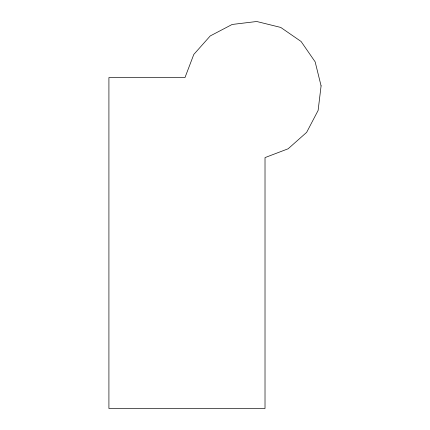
<?xml version="1.0" encoding="UTF-8"?>
<svg xmlns="http://www.w3.org/2000/svg" width="430" height="430" viewBox="0 0 430 430"><rect width="100%" height="100%" fill="white"/><g stroke="black" fill="none" stroke-linecap="round" stroke-linejoin="round"><path stroke-width="0.64" d="M321.086 85.871L318.119 110.44L306.638 132.359L288.138 148.785L265.014 157.595L265.014 408.5L108.914 408.5L108.914 77.567L184.991 77.567L193.796 54.443L210.227 35.943L232.146 24.467L256.71 21.5L280.731 27.429L301.097 41.49L315.152 61.85L321.086 85.871"/></g></svg>
